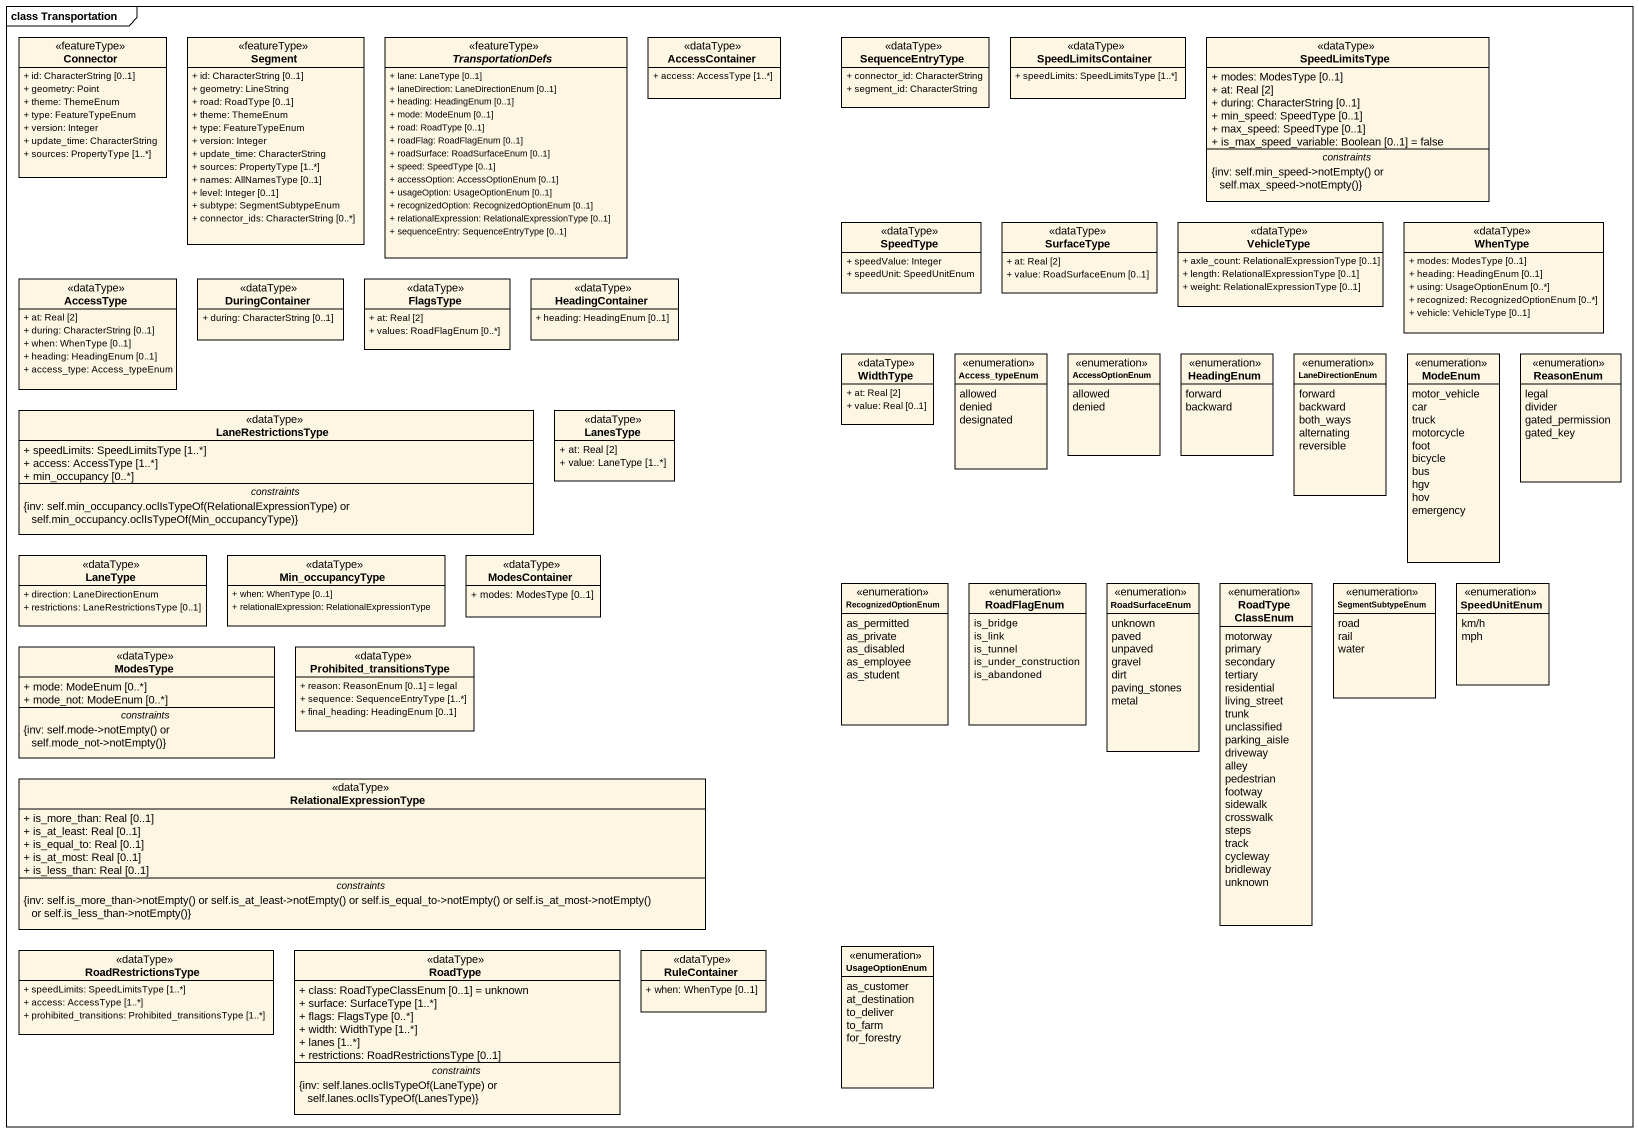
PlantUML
@startuml
mainframe class Transportation
hide circle
hide empty members
skinparam classAttributeIconSize 0
class Connector <<featureType>> {
  + id: CharacterString [0..1]
  + geometry: Point
  + theme: ThemeEnum
  + type: FeatureTypeEnum
  + version: Integer
  + update_time: CharacterString
  + sources: PropertyType [1..*]
}
class Segment <<featureType>> {
  + id: CharacterString [0..1]
  + geometry: LineString
  + road: RoadType [0..1]
  + theme: ThemeEnum
  + type: FeatureTypeEnum
  + version: Integer
  + update_time: CharacterString
  + sources: PropertyType [1..*]
  + names: AllNamesType [0..1]
  + level: Integer [0..1]
  + subtype: SegmentSubtypeEnum
  + connector_ids: CharacterString [0..*]
}
abstract class TransportationDefs <<featureType>> {
  + lane: LaneType [0..1]
  + laneDirection: LaneDirectionEnum [0..1]
  + heading: HeadingEnum [0..1]
  + mode: ModeEnum [0..1]
  + road: RoadType [0..1]
  + roadFlag: RoadFlagEnum [0..1]
  + roadSurface: RoadSurfaceEnum [0..1]
  + speed: SpeedType [0..1]
  + accessOption: AccessOptionEnum [0..1]
  + usageOption: UsageOptionEnum [0..1]
  + recognizedOption: RecognizedOptionEnum [0..1]
  + relationalExpression: RelationalExpressionType [0..1]
  + sequenceEntry: SequenceEntryType [0..1]
}
class AccessContainer <<dataType>> {
  + access: AccessType [1..*]
}
class SequenceEntryType <<dataType>> {
  + connector_id: CharacterString
  + segment_id: CharacterString
}
class SpeedLimitsContainer <<dataType>> {
  + speedLimits: SpeedLimitsType [1..*]
}
class SpeedLimitsType <<dataType>> {
  + modes: ModesType [0..1]
  + at: Real [2]
  + during: CharacterString [0..1]
  + min_speed: SpeedType [0..1]
  + max_speed: SpeedType [0..1]
  + is_max_speed_variable: Boolean [0..1] = false
  -- constraints --
  {field} {inv: self.min_speed->notEmpty() or self.max_speed->notEmpty()}
}
class SpeedType <<dataType>> {
  + speedValue: Integer
  + speedUnit: SpeedUnitEnum
}
class SurfaceType <<dataType>> {
  + at: Real [2]
  + value: RoadSurfaceEnum [0..1]
}
class VehicleType <<dataType>> {
  + axle_count: RelationalExpressionType [0..1]
  + length: RelationalExpressionType [0..1]
  + weight: RelationalExpressionType [0..1]
}
class WhenType <<dataType>> {
  + modes: ModesType [0..1]
  + heading: HeadingEnum [0..1]
  + using: UsageOptionEnum [0..*]
  + recognized: RecognizedOptionEnum [0..*]
  + vehicle: VehicleType [0..1]
}
class AccessType <<dataType>> {
  + at: Real [2]
  + during: CharacterString [0..1]
  + when: WhenType [0..1]
  + heading: HeadingEnum [0..1]
  + access_type: Access_typeEnum
}
class DuringContainer <<dataType>> {
  + during: CharacterString [0..1]
}
class FlagsType <<dataType>> {
  + at: Real [2]
  + values: RoadFlagEnum [0..*]
}
class HeadingContainer <<dataType>> {
  + heading: HeadingEnum [0..1]
}
class WidthType <<dataType>> {
  + at: Real [2]
  + value: Real [0..1]
}
enum Access_typeEnum {
  allowed
  denied
  designated
}
enum AccessOptionEnum {
  allowed
  denied
}
enum HeadingEnum {
  forward
  backward
}
enum LaneDirectionEnum {
  forward
  backward
  both_ways
  alternating
  reversible
}
enum ModeEnum {
  motor_vehicle
  car
  truck
  motorcycle
  foot
  bicycle
  bus
  hgv
  hov
  emergency
}
enum ReasonEnum {
  legal
  divider
  gated_permission
  gated_key
}
class LaneRestrictionsType <<dataType>> {
  + speedLimits: SpeedLimitsType [1..*]
  + access: AccessType [1..*]
  + min_occupancy [0..*]
  -- constraints --
  {field} {inv: self.min_occupancy.oclIsTypeOf(RelationalExpressionType) or self.min_occupancy.oclIsTypeOf(Min_occupancyType)}
}
class LanesType <<dataType>> {
  + at: Real [2]
  + value: LaneType [1..*]
}
class LaneType <<dataType>> {
  + direction: LaneDirectionEnum
  + restrictions: LaneRestrictionsType [0..1]
}
class Min_occupancyType <<dataType>> {
  + when: WhenType [0..1]
  + relationalExpression: RelationalExpressionType
}
class ModesContainer <<dataType>> {
  + modes: ModesType [0..1]
}
enum RecognizedOptionEnum {
  as_permitted
  as_private
  as_disabled
  as_employee
  as_student
}
enum RoadFlagEnum {
  is_bridge
  is_link
  is_tunnel
  is_under_construction
  is_abandoned
}
enum RoadSurfaceEnum {
  unknown
  paved
  unpaved
  gravel
  dirt
  paving_stones
  metal
}
enum RoadTypeClassEnum {
  motorway
  primary
  secondary
  tertiary
  residential
  living_street
  trunk
  unclassified
  parking_aisle
  driveway
  alley
  pedestrian
  footway
  sidewalk
  crosswalk
  steps
  track
  cycleway
  bridleway
  unknown
}
enum SegmentSubtypeEnum {
  road
  rail
  water
}
enum SpeedUnitEnum {
  km/h
  mph
}
class ModesType <<dataType>> {
  + mode: ModeEnum [0..*]
  + mode_not: ModeEnum [0..*]
  -- constraints --
  {field} {inv: self.mode->notEmpty() or self.mode_not->notEmpty()}
}
class Prohibited_transitionsType <<dataType>> {
  + reason: ReasonEnum [0..1] = legal
  + sequence: SequenceEntryType [1..*]
  + final_heading: HeadingEnum [0..1]
}
class RelationalExpressionType <<dataType>> {
  + is_more_than: Real [0..1]
  + is_at_least: Real [0..1]
  + is_equal_to: Real [0..1]
  + is_at_most: Real [0..1]
  + is_less_than: Real [0..1]
  -- constraints --
  {field} {inv: self.is_more_than->notEmpty() or self.is_at_least->notEmpty() or self.is_equal_to->notEmpty() or self.is_at_most->notEmpty() or self.is_less_than->notEmpty()}
}
class RoadRestrictionsType <<dataType>> {
  + speedLimits: SpeedLimitsType [1..*]
  + access: AccessType [1..*]
  + prohibited_transitions: Prohibited_transitionsType [1..*]
}
class RoadType <<dataType>> {
  + class: RoadTypeClassEnum [0..1] = unknown
  + surface: SurfaceType [1..*]
  + flags: FlagsType [0..*]
  + width: WidthType [1..*]
  + lanes [1..*]
  + restrictions: RoadRestrictionsType [0..1]
  -- constraints --
  {field} {inv: self.lanes.oclIsTypeOf(LaneType) or self.lanes.oclIsTypeOf(LanesType)}
}
class RuleContainer <<dataType>> {
  + when: WhenType [0..1]
}
enum UsageOptionEnum {
  as_customer
  at_destination
  to_deliver
  to_farm
  for_forestry
}
@enduml
